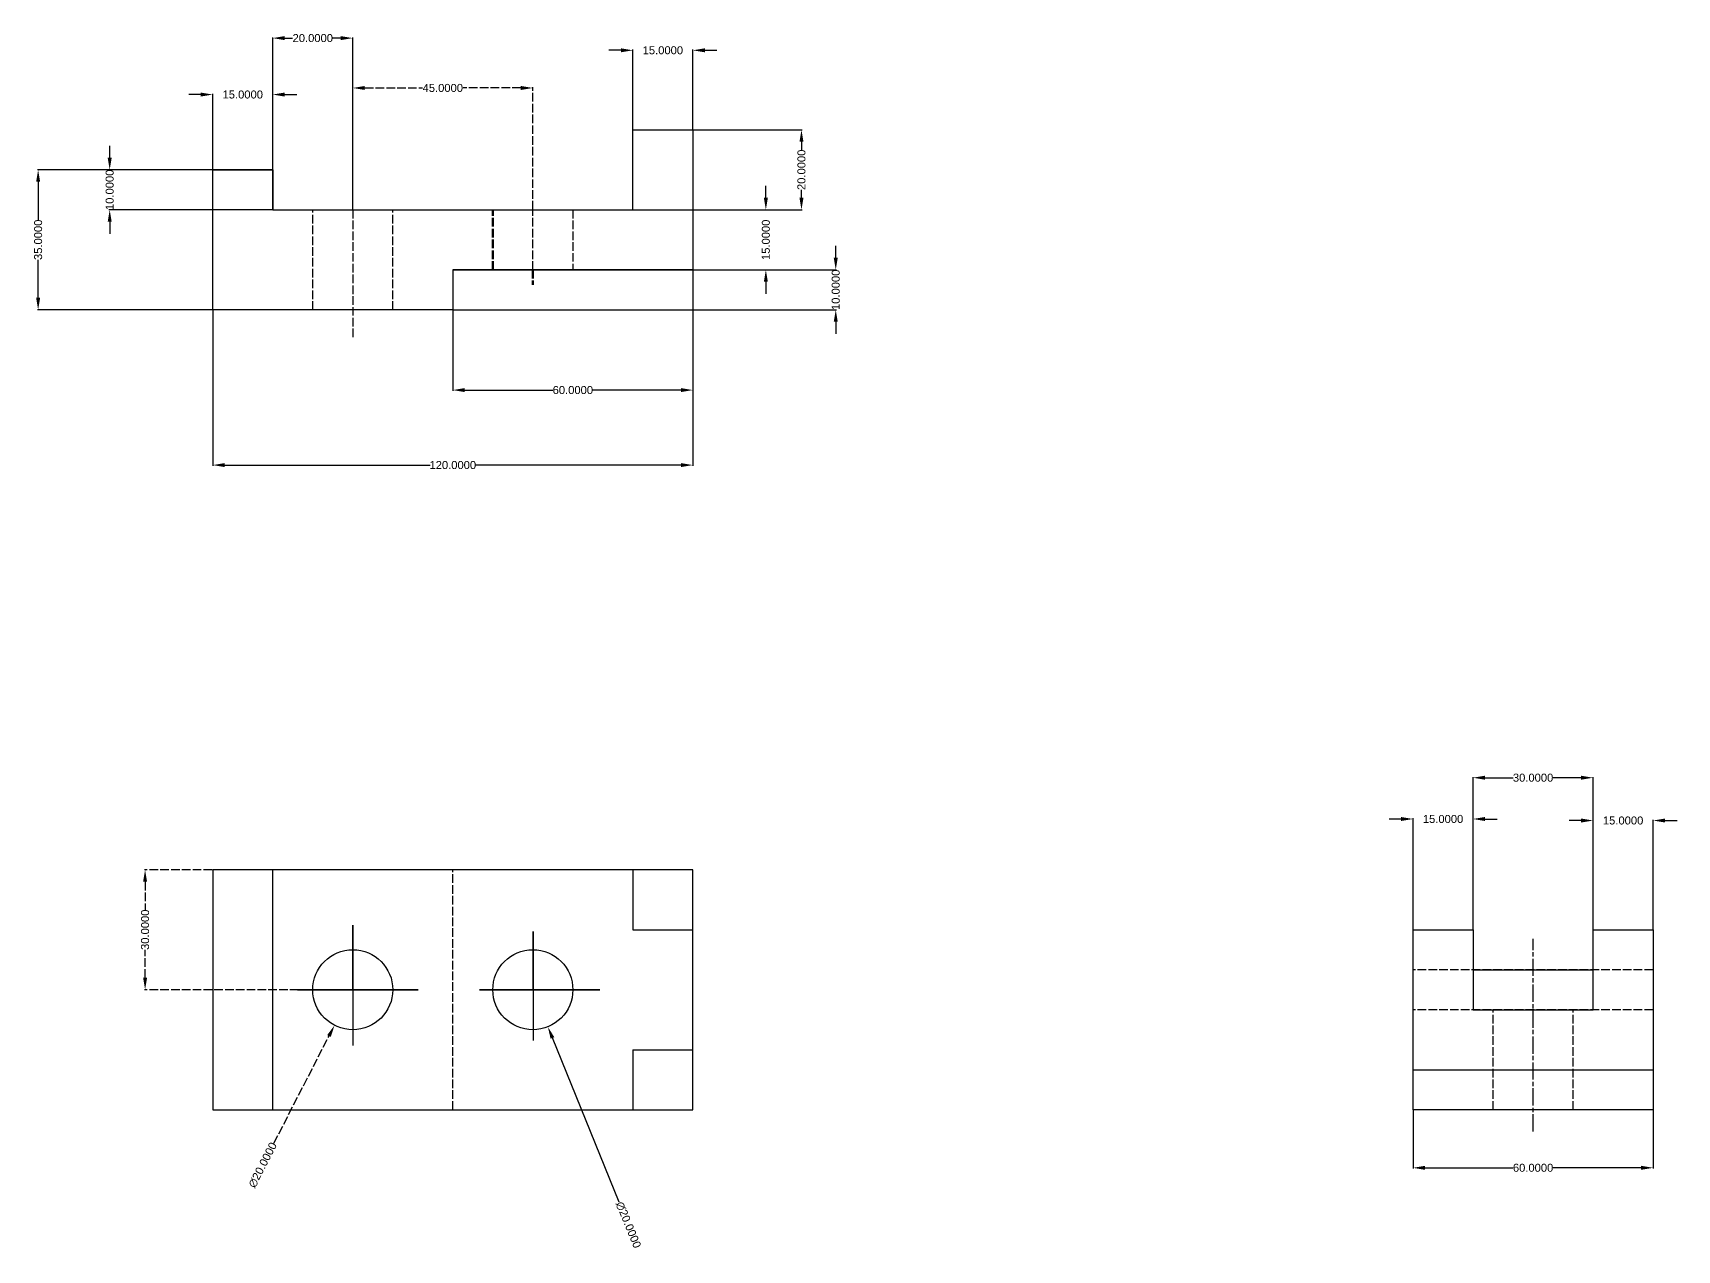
# Model space of a CAD drawing. Header units: millimetres. Extents: x 942 to 2043, y 631 to 1243.
# Drawn here: x 1632.1 to 2043.1, y 938.5 to 1242.8 of the extents above; entities that cross this region are included whole.
import ezdxf

# ---------------------------------------------------------------- set-up
doc = ezdxf.new("R2010")
doc.units = ezdxf.units.MM
doc.header["$LTSCALE"] = 0.18
doc.linetypes.add('ACAD_ISO02W100', pattern=[15, 12, -3])
doc.linetypes.add('ACAD_ISO08W100', pattern=[36, 24, -3, 6, -3])
doc.styles.get("Standard").update_dxf_attribs({"font": 'arial.ttf'})
doc.dimstyles.get("Standard").update_dxf_attribs({"dimtxt": 2, "dimasz": 3, "dimexe": 0.18, "dimexo": 0.0625, "dimgap": 0.09, "dimtad": 0, "dimdec": 4, "dimzin": 0, "dimdsep": 46, "dimtxsty": 'Standard', "dimcen": 0.09, "dimadec": 0, "dimazin": 0, "dimtfac": 1, "dimtdec": 4, "dimtofl": 0, "dimtmove": 0, "dimatfit": 3, "dimfxl": 1, "dimtolj": 1, "dimtzin": 0, "dimarcsym": 0})

# ---------------------------------------------------------------- blocks, each defined once
blk = doc.blocks.new('*D84')
at = {"color": 0, "lineweight": -2, "transparency": 16777216}
for p, q in [((1756.98, 1003.61), (1757.16, 1003.61)), ((1757.07, 1003.52), (1757.07, 1003.7)), ((1778.66, 950.48), (1761.96, 991.57))]:
    blk.add_line(p, q, dxfattribs=at)
at = {"color": 0, "transparency": 16777216}
blk.add_solid([(1762.43, 991.75), (1761.5, 991.38), (1760.83, 994.34)], dxfattribs=at)
at = {"layer": 'Defpoints', "color": 0, "transparency": 16777216}
for p in [(1753.31, 1012.87), (1760.83, 994.34)]:
    blk.add_point(p, dxfattribs=at)
at = {"color": 0, "transparency": 16777216, "insert": (1780.95, 944.83), "char_height": 2, "attachment_point": 5, "rotation": 292.1133}
blk.add_mtext('\\A1;∅20.0000', dxfattribs=at)
blk = doc.blocks.new('*D85')
at = {"color": 0, "lineweight": -2, "transparency": 16777216}
for p, q in [((1977.07, 973.55), (1977.07, 958.91)), ((2037.07, 973.55), (2037.07, 958.91)), ((1980.07, 959.09), (2002.05, 959.09)), ((2034.07, 959.09), (2012.09, 959.09))]:
    blk.add_line(p, q, dxfattribs=at)
at = {"color": 0, "transparency": 16777216}
for points in [[(1980.07, 959.59), (1980.07, 958.59), (1977.07, 959.09)], [(2034.07, 959.59), (2034.07, 958.59), (2037.07, 959.09)]]:
    blk.add_solid(points, dxfattribs=at)
at = {"layer": 'Defpoints', "color": 0, "transparency": 16777216}
for p in [(1977.07, 973.61), (2037.07, 973.61), (2037.07, 959.09)]:
    blk.add_point(p, dxfattribs=at)
at = {"color": 0, "transparency": 16777216, "insert": (2007.07, 959.09), "char_height": 2, "attachment_point": 5}
blk.add_mtext('\\A1;60.0000', dxfattribs=at)
blk = doc.blocks.new('*D86')
at = {"color": 0, "lineweight": -2, "transparency": 16777216}
for p, q in [((1782.13, 1218.61), (1824.39, 1218.61)), ((1824.21, 1215.61), (1824.21, 1213.64)), ((1824.21, 1201.61), (1824.21, 1203.58)), ((1782.13, 1198.61), (1824.39, 1198.61))]:
    blk.add_line(p, q, dxfattribs=at)
at = {"color": 0, "transparency": 16777216}
for points in [[(1823.71, 1215.61), (1824.71, 1215.61), (1824.21, 1218.61)], [(1823.71, 1201.61), (1824.71, 1201.61), (1824.21, 1198.61)]]:
    blk.add_solid(points, dxfattribs=at)
at = {"layer": 'Defpoints', "color": 0, "transparency": 16777216}
for p in [(1782.07, 1218.61), (1782.07, 1198.61), (1824.21, 1198.61)]:
    blk.add_point(p, dxfattribs=at)
at = {"color": 0, "transparency": 16777216, "insert": (1824.21, 1208.61), "char_height": 2, "attachment_point": 5, "rotation": 90}
blk.add_mtext('\\A1;20.0000', dxfattribs=at)
blk = doc.blocks.new('*D87')
at = {"color": 0, "lineweight": -2, "transparency": 16777216}
for p, q in [((1779.07, 1238.49), (1776.07, 1238.49)), ((1782.07, 1218.67), (1782.07, 1238.67)), ((1797.07, 1218.67), (1797.07, 1238.67)), ((1800.07, 1238.49), (1803.07, 1238.49))]:
    blk.add_line(p, q, dxfattribs=at)
at = {"color": 0, "transparency": 16777216}
for points in [[(1779.07, 1238.99), (1779.07, 1237.99), (1782.07, 1238.49)], [(1800.07, 1238.99), (1800.07, 1237.99), (1797.07, 1238.49)]]:
    blk.add_solid(points, dxfattribs=at)
at = {"layer": 'Defpoints', "color": 0, "transparency": 16777216}
for p in [(1797.07, 1238.49), (1782.07, 1218.61), (1797.07, 1218.61)]:
    blk.add_point(p, dxfattribs=at)
at = {"color": 0, "transparency": 16777216, "insert": (1789.57, 1238.49), "char_height": 2, "attachment_point": 5}
blk.add_mtext('\\A1;15.0000', dxfattribs=at)
blk = doc.blocks.new('*D88')
at = {"color": 0, "lineweight": -2, "transparency": 16777216}
for p, q in [((1815.31, 1201.61), (1815.31, 1204.61)), ((1782.13, 1198.61), (1815.49, 1198.61)), ((1782.13, 1183.61), (1815.49, 1183.61)), ((1815.31, 1180.61), (1815.31, 1177.61))]:
    blk.add_line(p, q, dxfattribs=at)
at = {"color": 0, "transparency": 16777216}
for points in [[(1814.81, 1201.61), (1815.81, 1201.61), (1815.31, 1198.61)], [(1814.81, 1180.61), (1815.81, 1180.61), (1815.31, 1183.61)]]:
    blk.add_solid(points, dxfattribs=at)
at = {"layer": 'Defpoints', "color": 0, "transparency": 16777216}
for p in [(1782.07, 1198.61), (1782.07, 1183.61), (1815.31, 1183.61)]:
    blk.add_point(p, dxfattribs=at)
at = {"color": 0, "transparency": 16777216, "insert": (1815.31, 1191.11), "char_height": 2, "attachment_point": 5, "rotation": 90}
blk.add_mtext('\\A1;15.0000', dxfattribs=at)
blk = doc.blocks.new('*D89')
at = {"color": 0, "lineweight": -2, "transparency": 16777216}
for p, q in [((1832.78, 1186.61), (1832.78, 1189.61)), ((1737.13, 1183.61), (1832.96, 1183.61)), ((1737.13, 1173.61), (1832.96, 1173.61)), ((1832.78, 1170.61), (1832.78, 1167.61))]:
    blk.add_line(p, q, dxfattribs=at)
at = {"color": 0, "transparency": 16777216}
for points in [[(1832.28, 1186.61), (1833.28, 1186.61), (1832.78, 1183.61)], [(1832.28, 1170.61), (1833.28, 1170.61), (1832.78, 1173.61)]]:
    blk.add_solid(points, dxfattribs=at)
at = {"layer": 'Defpoints', "color": 0, "transparency": 16777216}
for p in [(1737.07, 1183.61), (1737.07, 1173.61), (1832.78, 1173.61)]:
    blk.add_point(p, dxfattribs=at)
at = {"color": 0, "transparency": 16777216, "insert": (1832.78, 1178.61), "char_height": 2, "attachment_point": 5, "rotation": 90}
blk.add_mtext('\\A1;10.0000', dxfattribs=at)
blk = doc.blocks.new('*D90')
at = {"color": 0, "lineweight": -2, "transparency": 16777216}
for p, q in [((1651.31, 1211.61), (1651.31, 1214.61)), ((1692.01, 1208.61), (1651.13, 1208.61)), ((1692.01, 1198.61), (1651.13, 1198.61)), ((1651.31, 1195.61), (1651.31, 1192.61))]:
    blk.add_line(p, q, dxfattribs=at)
at = {"color": 0, "transparency": 16777216}
for points in [[(1650.81, 1211.61), (1651.81, 1211.61), (1651.31, 1208.61)], [(1650.81, 1195.61), (1651.81, 1195.61), (1651.31, 1198.61)]]:
    blk.add_solid(points, dxfattribs=at)
at = {"layer": 'Defpoints', "color": 0, "transparency": 16777216}
for p in [(1692.07, 1208.61), (1651.31, 1198.61), (1692.07, 1198.61)]:
    blk.add_point(p, dxfattribs=at)
at = {"color": 0, "transparency": 16777216, "insert": (1651.31, 1203.61), "char_height": 2, "attachment_point": 5, "rotation": 90}
blk.add_mtext('\\A1;10.0000', dxfattribs=at)
blk = doc.blocks.new('*D91')
at = {"color": 0, "lineweight": -2, "transparency": 16777216}
for p, q in [((1677.01, 1208.61), (1633.25, 1208.61)), ((1633.43, 1205.61), (1633.43, 1196.12)), ((1633.43, 1176.61), (1633.43, 1186.09)), ((1677.01, 1173.61), (1633.25, 1173.61))]:
    blk.add_line(p, q, dxfattribs=at)
at = {"color": 0, "transparency": 16777216}
for points in [[(1632.93, 1205.61), (1633.93, 1205.61), (1633.43, 1208.61)], [(1632.93, 1176.61), (1633.93, 1176.61), (1633.43, 1173.61)]]:
    blk.add_solid(points, dxfattribs=at)
at = {"layer": 'Defpoints', "color": 0, "transparency": 16777216}
for p in [(1677.07, 1208.61), (1633.43, 1173.61), (1677.07, 1173.61)]:
    blk.add_point(p, dxfattribs=at)
at = {"color": 0, "transparency": 16777216, "insert": (1633.43, 1191.11), "char_height": 2, "attachment_point": 5, "rotation": 90}
blk.add_mtext('\\A1;35.0000', dxfattribs=at)
blk = doc.blocks.new('*D92')
at = {"color": 0, "lineweight": -2, "transparency": 16777216}
for p, q in [((1674.07, 1227.43), (1671.07, 1227.43)), ((1677.07, 1208.67), (1677.07, 1227.61)), ((1692.07, 1208.67), (1692.07, 1227.61)), ((1695.07, 1227.43), (1698.07, 1227.43))]:
    blk.add_line(p, q, dxfattribs=at)
at = {"color": 0, "transparency": 16777216}
for points in [[(1674.07, 1227.93), (1674.07, 1226.93), (1677.07, 1227.43)], [(1695.07, 1227.93), (1695.07, 1226.93), (1692.07, 1227.43)]]:
    blk.add_solid(points, dxfattribs=at)
at = {"layer": 'Defpoints', "color": 0, "transparency": 16777216}
for p in [(1692.07, 1227.43), (1677.07, 1208.61), (1692.07, 1208.61)]:
    blk.add_point(p, dxfattribs=at)
at = {"color": 0, "transparency": 16777216, "insert": (1684.57, 1227.43), "char_height": 2, "attachment_point": 5}
blk.add_mtext('\\A1;15.0000', dxfattribs=at)
blk = doc.blocks.new('*D93')
at = {"color": 0, "lineweight": -2, "transparency": 16777216}
for p, q in [((1737.07, 1183.55), (1737.07, 1153.36)), ((1797.07, 1183.55), (1797.07, 1153.36)), ((1740.07, 1153.54), (1762.05, 1153.54)), ((1794.07, 1153.54), (1772.09, 1153.54))]:
    blk.add_line(p, q, dxfattribs=at)
at = {"color": 0, "transparency": 16777216}
for points in [[(1740.07, 1154.04), (1740.07, 1153.04), (1737.07, 1153.54)], [(1794.07, 1154.04), (1794.07, 1153.04), (1797.07, 1153.54)]]:
    blk.add_solid(points, dxfattribs=at)
at = {"layer": 'Defpoints', "color": 0, "transparency": 16777216}
for p in [(1737.07, 1183.61), (1797.07, 1183.61), (1797.07, 1153.54)]:
    blk.add_point(p, dxfattribs=at)
at = {"color": 0, "transparency": 16777216, "insert": (1767.07, 1153.54), "char_height": 2, "attachment_point": 5}
blk.add_mtext('\\A1;60.0000', dxfattribs=at)
blk = doc.blocks.new('*D94')
at = {"color": 0, "lineweight": -2, "transparency": 16777216}
for p, q in [((1677.07, 1173.55), (1677.07, 1134.61)), ((1797.07, 1173.55), (1797.07, 1134.61)), ((1680.07, 1134.79), (1731.37, 1134.79)), ((1794.07, 1134.79), (1742.77, 1134.79))]:
    blk.add_line(p, q, dxfattribs=at)
at = {"color": 0, "transparency": 16777216}
for points in [[(1680.07, 1135.29), (1680.07, 1134.29), (1677.07, 1134.79)], [(1794.07, 1135.29), (1794.07, 1134.29), (1797.07, 1134.79)]]:
    blk.add_solid(points, dxfattribs=at)
at = {"layer": 'Defpoints', "color": 0, "transparency": 16777216}
for p in [(1677.07, 1173.61), (1797.07, 1173.61), (1797.07, 1134.79)]:
    blk.add_point(p, dxfattribs=at)
at = {"color": 0, "transparency": 16777216, "insert": (1737.07, 1134.79), "char_height": 2, "attachment_point": 5}
blk.add_mtext('\\A1;120.0000', dxfattribs=at)
blk = doc.blocks.new('*D95')
at = {"color": 0, "lineweight": -2, "transparency": 16777216}
for p, q in [((1974.07, 1046.3), (1971.07, 1046.3)), ((1977.07, 1018.67), (1977.07, 1046.48)), ((1992.07, 1018.67), (1992.07, 1046.48)), ((1995.07, 1046.3), (1998.07, 1046.3))]:
    blk.add_line(p, q, dxfattribs=at)
at = {"color": 0, "transparency": 16777216}
for points in [[(1974.07, 1046.8), (1974.07, 1045.8), (1977.07, 1046.3)], [(1995.07, 1046.8), (1995.07, 1045.8), (1992.07, 1046.3)]]:
    blk.add_solid(points, dxfattribs=at)
at = {"layer": 'Defpoints', "color": 0, "transparency": 16777216}
for p in [(1992.07, 1046.3), (1977.07, 1018.61), (1992.07, 1018.61)]:
    blk.add_point(p, dxfattribs=at)
at = {"color": 0, "transparency": 16777216, "insert": (1984.57, 1046.3), "char_height": 2, "attachment_point": 5}
blk.add_mtext('\\A1;15.0000', dxfattribs=at)
blk = doc.blocks.new('*D96')
at = {"color": 0, "lineweight": -2, "transparency": 16777216}
for p, q in [((2019.07, 1045.92), (2016.07, 1045.92)), ((2022.07, 1018.67), (2022.07, 1046.1)), ((2037.07, 1018.67), (2037.07, 1046.1)), ((2040.07, 1045.92), (2043.07, 1045.92))]:
    blk.add_line(p, q, dxfattribs=at)
at = {"color": 0, "transparency": 16777216}
for points in [[(2019.07, 1046.42), (2019.07, 1045.42), (2022.07, 1045.92)], [(2040.07, 1046.42), (2040.07, 1045.42), (2037.07, 1045.92)]]:
    blk.add_solid(points, dxfattribs=at)
at = {"layer": 'Defpoints', "color": 0, "transparency": 16777216}
for p in [(2037.07, 1045.92), (2022.07, 1018.61), (2037.07, 1018.61)]:
    blk.add_point(p, dxfattribs=at)
at = {"color": 0, "transparency": 16777216, "insert": (2029.57, 1045.92), "char_height": 2, "attachment_point": 5}
blk.add_mtext('\\A1;15.0000', dxfattribs=at)
blk = doc.blocks.new('*D97')
at = {"color": 0, "lineweight": -2, "transparency": 16777216}
for p, q in [((1992.07, 1018.67), (1992.07, 1056.8)), ((1995.07, 1056.62), (2002.06, 1056.62)), ((2019.07, 1056.62), (2012.08, 1056.62)), ((2022.07, 1018.67), (2022.07, 1056.8))]:
    blk.add_line(p, q, dxfattribs=at)
at = {"color": 0, "transparency": 16777216}
for points in [[(1995.07, 1057.12), (1995.07, 1056.12), (1992.07, 1056.62)], [(2019.07, 1057.12), (2019.07, 1056.12), (2022.07, 1056.62)]]:
    blk.add_solid(points, dxfattribs=at)
at = {"layer": 'Defpoints', "color": 0, "transparency": 16777216}
for p in [(2022.07, 1056.62), (1992.07, 1018.61), (2022.07, 1018.61)]:
    blk.add_point(p, dxfattribs=at)
at = {"color": 0, "transparency": 16777216, "insert": (2007.07, 1056.62), "char_height": 2, "attachment_point": 5}
blk.add_mtext('\\A1;30.0000', dxfattribs=at)
blk = doc.blocks.new('*D98')
at = {"color": 0, "linetype": 'ACAD_ISO02W100', "lineweight": -2, "transparency": 16777216}
for p, q in [((1712.01, 1033.61), (1659.98, 1033.61)), ((1660.16, 1030.61), (1660.16, 1023.62)), ((1660.16, 1006.61), (1660.16, 1013.59)), ((1712.01, 1003.61), (1659.98, 1003.61))]:
    blk.add_line(p, q, dxfattribs=at)
at = {"color": 0, "linetype": 'ACAD_ISO02W100', "transparency": 16777216}
for points in [[(1659.66, 1030.61), (1660.66, 1030.61), (1660.16, 1033.61)], [(1659.66, 1006.61), (1660.66, 1006.61), (1660.16, 1003.61)]]:
    blk.add_solid(points, dxfattribs=at)
at = {"layer": 'Defpoints', "color": 0, "linetype": 'ACAD_ISO02W100', "transparency": 16777216}
for p in [(1712.07, 1033.61), (1660.16, 1003.61), (1712.07, 1003.61)]:
    blk.add_point(p, dxfattribs=at)
at = {"color": 0, "linetype": 'ACAD_ISO02W100', "transparency": 16777216, "insert": (1660.16, 1018.61), "char_height": 2, "attachment_point": 5, "rotation": 90}
blk.add_mtext('\\A1;30.0000', dxfattribs=at)
blk = doc.blocks.new('*D99')
at = {"color": 0, "linetype": 'ACAD_ISO02W100', "lineweight": -2, "transparency": 16777216}
for p, q in [((1711.98, 1003.61), (1712.16, 1003.61)), ((1712.07, 1003.52), (1712.07, 1003.7)), ((1692.34, 965.22), (1706.13, 992.05))]:
    blk.add_line(p, q, dxfattribs=at)
at = {"color": 0, "linetype": 'ACAD_ISO02W100', "transparency": 16777216}
blk.add_solid([(1705.68, 992.28), (1706.57, 991.82), (1707.5, 994.71)], dxfattribs=at)
at = {"layer": 'Defpoints', "color": 0, "linetype": 'ACAD_ISO02W100', "transparency": 16777216}
for p in [(1716.64, 1012.5), (1707.5, 994.71)]:
    blk.add_point(p, dxfattribs=at)
at = {"color": 0, "linetype": 'ACAD_ISO02W100', "transparency": 16777216, "insert": (1689.55, 959.79), "char_height": 2, "attachment_point": 5, "rotation": 62.7958}
blk.add_mtext('\\A1;∅20.0000', dxfattribs=at)
blk = doc.blocks.new('*D100')
at = {"color": 0, "linetype": 'ByBlock', "lineweight": -2, "transparency": 16777216}
for p, q in [((1692.07, 1198.67), (1692.07, 1241.72)), ((1695.07, 1241.54), (1697.04, 1241.54)), ((1709.07, 1241.54), (1707.1, 1241.54)), ((1712.07, 1198.67), (1712.07, 1241.72))]:
    blk.add_line(p, q, dxfattribs=at)
at = {"color": 0, "linetype": 'ByBlock', "transparency": 16777216}
for points in [[(1695.07, 1242.04), (1695.07, 1241.04), (1692.07, 1241.54)], [(1709.07, 1242.04), (1709.07, 1241.04), (1712.07, 1241.54)]]:
    blk.add_solid(points, dxfattribs=at)
at = {"layer": 'Defpoints', "color": 0, "linetype": 'ByBlock', "transparency": 16777216}
for p in [(1712.07, 1241.54), (1692.07, 1198.61), (1712.07, 1198.61)]:
    blk.add_point(p, dxfattribs=at)
at = {"color": 0, "linetype": 'ByBlock', "transparency": 16777216, "insert": (1702.07, 1241.54), "char_height": 2, "attachment_point": 5}
blk.add_mtext('\\A1;20.0000', dxfattribs=at)
blk = doc.blocks.new('*D101')
at = {"color": 0, "linetype": 'ACAD_ISO02W100', "lineweight": -2, "transparency": 16777216}
for p, q in [((1712.07, 1198.67), (1712.07, 1229.25)), ((1715.07, 1229.07), (1729.51, 1229.07)), ((1754.07, 1229.07), (1739.63, 1229.07)), ((1757.07, 1198.67), (1757.07, 1229.25))]:
    blk.add_line(p, q, dxfattribs=at)
at = {"color": 0, "linetype": 'ACAD_ISO02W100', "transparency": 16777216}
for points in [[(1715.07, 1229.57), (1715.07, 1228.57), (1712.07, 1229.07)], [(1754.07, 1229.57), (1754.07, 1228.57), (1757.07, 1229.07)]]:
    blk.add_solid(points, dxfattribs=at)
at = {"layer": 'Defpoints', "color": 0, "linetype": 'ACAD_ISO02W100', "transparency": 16777216}
for p in [(1757.07, 1229.07), (1712.07, 1198.61), (1757.07, 1198.61)]:
    blk.add_point(p, dxfattribs=at)
at = {"color": 0, "linetype": 'ACAD_ISO02W100', "lineweight": 60, "transparency": 16777216, "insert": (1734.57, 1229.07), "char_height": 2, "attachment_point": 5}
blk.add_mtext('\\A1;45.0000', dxfattribs=at)

msp = doc.modelspace()

# ---------------------------------------------------------------- linework, layer by layer
for p, q in [((1782.07016, 1198.60881), (1782.07016, 1218.60881)), ((1782.07016, 1218.60881), (1797.07016, 1218.60881)), ((1797.07016, 1218.60881), (1797.07016, 1183.60881)), ((1677.07016, 1173.60881), (1677.07016, 1208.60881)), ((1677.07016, 1208.60881), (1692.07016, 1208.60881)), ((1692.07016, 1208.60881), (1692.07016, 1198.60881)), ((1692.07016, 1198.60881), (1782.07016, 1198.60881)), ((1797.07016, 1183.60881), (1737.07016, 1183.60881)), ((1737.07016, 1183.60881), (1737.07016, 1173.60881)), ((1737.07016, 1173.60881), (1677.07016, 1173.60881)), ((1692.07016, 973.60881), (1692.07016, 1033.60881)), ((1782.07016, 1033.60881), (1782.07016, 1018.60881)), ((1712.07016, 1003.60881), (1712.07016, 1019.77819)), ((1712.07016, 1019.77819), (1712.07016, 993.60881)), ((1757.16016, 1003.60881), (1757.16016, 1018.19309)), ((1757.16016, 1018.19309), (1757.16016, 990.91302)), ((1782.07016, 1018.60881), (1797.07016, 1018.60881)), ((1977.07016, 973.60881), (1977.07016, 1018.60881)), ((1977.07016, 1018.60881), (1992.07016, 1018.60881)), ((1992.07016, 1018.60881), (1992.07016, 998.60881)), ((2022.07016, 998.60881), (2022.07016, 1018.60881)), ((2022.07016, 1018.60881), (2037.07016, 1018.60881)), ((2037.07016, 1018.60881), (2037.07016, 973.60881)), ((1992.07016, 1008.60881), (2022.07016, 1008.60881)), ((1728.40782, 1003.60881), (1698.25559, 1003.60881)), ((1698.25559, 1003.60881), (1712.07016, 1003.60881)), ((1712.07016, 1003.60881), (1728.40782, 1003.60881)), ((1773.84905, 1003.60881), (1743.74946, 1003.60881)), ((1743.74946, 1003.60881), (1757.16016, 1003.60881)), ((1756.98016, 1003.60881), (1773.84905, 1003.60881)), ((1992.07016, 998.60881), (2022.07016, 998.60881)), ((1712.07016, 993.60881), (1712.07016, 989.65043)), ((1782.07016, 988.60881), (1782.07016, 973.60881)), ((1782.07016, 988.60881), (1797.07016, 988.60881)), ((1977.07016, 983.60881), (2037.07016, 983.60881)), ((2037.07016, 973.60881), (1977.07016, 973.60881))]:
    msp.add_line(p, q)
at = {"linetype": 'ACAD_ISO02W100'}
for p, q in [((1702.07016, 1173.60881), (1702.07016, 1198.60881)), ((1712.07016, 1198.60881), (1712.07016, 1166.75685)), ((1722.07016, 1173.60881), (1722.07016, 1198.60881)), ((1757.07016, 1183.60881), (1757.07016, 1198.60881)), ((1767.07016, 1198.60881), (1767.07016, 1183.60881)), ((1757.07016, 1183.60881), (1767.07016, 1183.60881)), ((1737.07016, 973.60881), (1737.07016, 1033.60881)), ((2037.07016, 1008.60881), (1977.07016, 1008.60881)), ((2037.07016, 998.60881), (1977.07016, 998.60881)), ((1997.07016, 973.60881), (1997.07016, 998.60881)), ((2017.07016, 973.60881), (2017.07016, 998.60881))]:
    msp.add_line(p, q, dxfattribs=at)
at = {"linetype": 'ACAD_ISO02W100', "lineweight": 60}
for p, q in [((1747.07016, 1183.60881), (1747.07016, 1198.60881)), ((1757.07016, 1183.60881), (1757.07016, 1179.85641))]:
    msp.add_line(p, q, dxfattribs=at)
at = {"linetype": 'ACAD_ISO08W100'}
msp.add_line((2007.07016, 968.17471), (2007.07016, 1016.31956), dxfattribs=at)
msp.add_lwpolyline([(1677.07016, 973.60881), (1797.07016, 973.60881), (1797.07016, 1033.60881), (1677.07016, 1033.60881)], close=True)
for centre in [(1712.07016, 1003.60881), (1757.07016, 1003.60881)]:
    msp.add_circle(centre, 10)

# ---------------------------------------------------------------- dimensions: what is measured, and where the dimension line sits
at = {"linetype": 'ByBlock'}
dim = msp.add_linear_dim(base=(1712.07016, 1241.5375), p1=(1692.07016, 1198.60881), p2=(1712.07016, 1198.60881), dimstyle='Standard', dxfattribs=at)
dim.commit()
dim.dimension.update_dxf_attribs({"geometry": '*D100', "text_midpoint": (1702.07016, 1241.5375)})
for base, p1, p2, picture, middle in [((1797.07016, 1238.4897), (1782.07016, 1218.60881), (1797.07016, 1218.60881), '*D87', (1789.57016, 1238.4897)), ((1692.07016, 1227.43207), (1677.07016, 1208.60881), (1692.07016, 1208.60881), '*D92', (1684.57016, 1227.43207)), ((1797.07016, 1153.53592), (1737.07016, 1183.60881), (1797.07016, 1183.60881), '*D93', (1767.07016, 1153.53592)), ((1797.07016, 1134.78616), (1677.07016, 1173.60881), (1797.07016, 1173.60881), '*D94', (1737.07016, 1134.78616)), ((2022.07016, 1056.62344), (1992.07016, 1018.60881), (2022.07016, 1018.60881), '*D97', (2007.07016, 1056.62344)), ((1992.07016, 1046.30011), (1977.07016, 1018.60881), (1992.07016, 1018.60881), '*D95', (1984.57016, 1046.30011)), ((2037.07016, 1045.92012), (2022.07016, 1018.60881), (2037.07016, 1018.60881), '*D96', (2029.57016, 1045.92012)), ((2037.07016, 959.08622), (1977.07016, 973.60881), (2037.07016, 973.60881), '*D85', (2007.07016, 959.08622))]:
    dim = msp.add_linear_dim(base=base, p1=p1, p2=p2, dimstyle='Standard')
    dim.commit()
    dim.dimension.update_dxf_attribs({"geometry": picture, "text_midpoint": middle})
at = {"linetype": 'ACAD_ISO02W100', "lineweight": 60}
dim = msp.add_linear_dim(base=(1757.07016, 1229.0658), p1=(1712.07016, 1198.60881), p2=(1757.07016, 1198.60881), dimstyle='Standard', dxfattribs=at)
dim.commit()
dim.dimension.update_dxf_attribs({"geometry": '*D101', "text_midpoint": (1734.57016, 1229.0658)})
for base, p1, p2, picture, middle in [((1824.20882, 1198.60881), (1782.07016, 1218.60881), (1782.07016, 1198.60881), '*D86', (1824.20882, 1208.60881)), ((1651.30775, 1198.60881), (1692.07016, 1208.60881), (1692.07016, 1198.60881), '*D90', (1651.30775, 1203.60881)), ((1633.42582, 1173.60881), (1677.07016, 1208.60881), (1677.07016, 1173.60881), '*D91', (1633.42582, 1191.10881)), ((1832.77629, 1173.60881), (1737.07016, 1183.60881), (1737.07016, 1173.60881), '*D89', (1832.77629, 1178.60881))]:
    dim = msp.add_linear_dim(base=base, p1=p1, p2=p2, angle=90, dimstyle='Standard')
    dim.commit()
    dim.dimension.update_dxf_attribs({"geometry": picture, "text_midpoint": middle})
dim = msp.add_linear_dim(base=(1815.31234, 1183.60881), p1=(1782.07016, 1198.60881), p2=(1782.07016, 1183.60881), angle=90, dimstyle='Standard')
dim.commit()
dim.dimension.update_dxf_attribs({"geometry": '*D88', "text_midpoint": (1815.31234, 1191.10881), "dimtype": 160})
at = {"linetype": 'ACAD_ISO02W100'}
dim = msp.add_linear_dim(base=(1660.16104, 1003.60881), p1=(1712.07016, 1033.60881), p2=(1712.07016, 1003.60881), angle=90, dimstyle='Standard', dxfattribs=at)
dim.commit()
dim.dimension.update_dxf_attribs({"geometry": '*D98', "text_midpoint": (1660.16104, 1018.60881)})
dim = msp.add_diameter_dim_2p(p1=(1716.64179, 1012.50264), p2=(1707.49852, 994.71498), dimstyle='Standard', dxfattribs=at)
dim.commit()
dim.dimension.update_dxf_attribs({"geometry": '*D99', "text_midpoint": (1689.54774, 959.79287), "dimtype": 163})
dim = msp.add_diameter_dim_2p(p1=(1753.30576, 1012.87322), p2=(1760.83455, 994.3444), dimstyle='Standard')
dim.commit()
dim.dimension.update_dxf_attribs({"geometry": '*D84', "text_midpoint": (1780.9538, 944.8297), "dimtype": 163})

doc.saveas('drawing.dxf')
